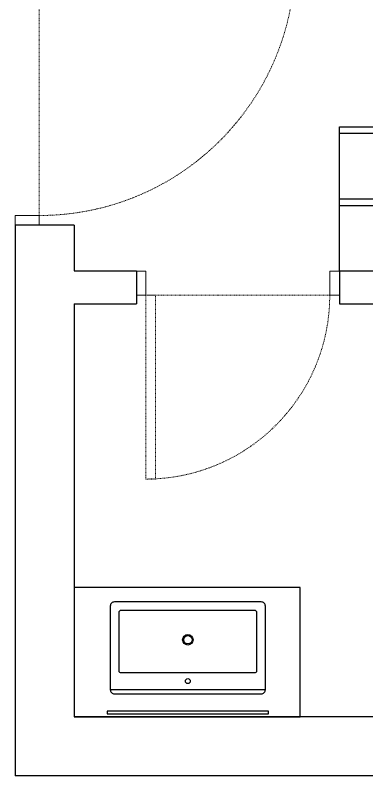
# Model space of a CAD drawing. Header units: inches. Extents: x 9636 to 21597, y -10243 to 557.
# Drawn here: x 13795.1 to 13848.8, y -8586.5 to -8470.5 of the extents above; entities that cross this region are included whole.
import ezdxf

# ---------------------------------------------------------------- set-up
doc = ezdxf.new("R2010")
doc.units = ezdxf.units.IN
doc.header["$MEASUREMENT"] = 0
for name, pattern in [('AUDIT_D_060311083008-3', [0]), ('DASHED2', [0.375, 0.25, -0.125]), ('HIDDEN', [0.375, 0.25, -0.125])]:
    doc.linetypes.add(name, pattern=pattern)
for name, color, linetype in [('A-DOOR', 251, 'AUDIT_D_060311083008-3'), ('A-Door-Frame', 1, 'Continuous'), ('A-Door-Swing', 8, 'HIDDEN')]:
    doc.layers.add(name, color=color, linetype=linetype)

# ---------------------------------------------------------------- blocks, each defined once
blk = doc.blocks.new('*U122')
at = {"layer": 'A-Door-Frame', "lineweight": 5}
for p, q in [((0, -100), (0, 0)), ((845.5, -100), (845.5, 0))]:
    blk.add_line(p, q, dxfattribs=at)
for points in [[(0, -100), (40, -100), (40, 0), (0, 0)], [(845.5, -100), (805.5, -100), (805.5, 0), (845.5, 0)]]:
    blk.add_lwpolyline(points, dxfattribs=at)
at = {"layer": 'A-Door-Swing', "linetype": 'DASHED2', "lineweight": 5}
blk.add_line((46.8, 0), (812.3, 0), dxfattribs=at)
blk.add_lwpolyline([(40, 0), (40, 765.5), (80, 765.5), (80, 0)], close=True, dxfattribs=at)
blk.add_arc((40, 0), 765.5, 360, 90, dxfattribs=at)
blk = doc.blocks.new('*U11')
at = {"layer": 'A-Door-Frame', "lineweight": 5}
for p, q in [((0, -100), (0, 0)), ((1145.5, -100), (1145.5, 0))]:
    blk.add_line(p, q, dxfattribs=at)
for points in [[(0, -100), (40, -100), (40, 0), (0, 0)], [(1145.5, -100), (1105.5, -100), (1105.5, 0), (1145.5, 0)]]:
    blk.add_lwpolyline(points, dxfattribs=at)
at = {"layer": 'A-Door-Swing', "linetype": 'DASHED2', "lineweight": 5}
blk.add_line((49.5, 0), (1115, 0), dxfattribs=at)
blk.add_lwpolyline([(40, 0), (40, 1065.5), (80, 1065.5), (80, 0)], close=True, dxfattribs=at)
blk.add_arc((40, 0), 1065.5, 360, 90, dxfattribs=at)
blk = doc.blocks.new('BASIN23')
at = {"color": 252}
blk.add_line((4619.05, 4552.68), (4590.2, 4552.68), dxfattribs=at)
for points in [[(4618.28, 4553.45), (4590.97, 4553.45, 0.414214), (4590.2, 4552.68), (4590.2, 4537.16, 0.414214), (4590.97, 4536.39), (4618.28, 4536.39, 0.414214), (4619.05, 4537.16), (4619.05, 4552.68, 0.414214)], [(4617.07, 4549.53), (4592.18, 4549.53, 0.414214), (4591.79, 4549.14), (4591.79, 4538.37, 0.414214), (4592.18, 4537.98), (4617.07, 4537.98, 0.414214), (4617.46, 4538.37), (4617.46, 4549.14, 0.414214)]]:
    blk.add_lwpolyline(points, format="xyb", close=True, dxfattribs=at)
for centre, radius in [((4604.62, 4551.1), 0.455), ((4604.62, 4543.42), 0.971), ((4604.62, 4543.42), 0.777)]:
    blk.add_circle(centre, radius, dxfattribs=at)

msp = doc.modelspace()

# ---------------------------------------------------------------- linework, layer by layer
for p, q in [((13844.62, -8487.47), (13895.12, -8487.47)), ((13844.62, -8509.47), (13844.62, -8487.47)), ((13844.62, -8488.47), (13945.62, -8488.47)), ((13795.12, -8502.47), (13795.12, -8586.47)), ((13804.12, -8502.47), (13795.12, -8502.47)), ((13804.12, -8502.47), (13804.12, -8509.47)), ((13804.12, -8509.47), (13813.62, -8509.47)), ((13813.62, -8509.47), (13813.62, -8514.47)), ((13844.62, -8509.47), (13945.62, -8509.47)), ((13844.62, -8509.47), (13844.62, -8514.47)), ((13804.12, -8514.47), (13804.12, -8577.47)), ((13804.12, -8514.47), (13813.62, -8514.47)), ((13844.62, -8514.47), (13945.62, -8514.47)), ((13945.62, -8577.47), (13804.12, -8577.47)), ((14053.12, -8586.47), (13795.12, -8586.47))]:
    msp.add_line(p, q)
at = {"color": 252, "true_color": 0x939598}
for p, q in [((13844.62, -8498.47), (13945.62, -8498.47)), ((13844.62, -8499.47), (13945.62, -8499.47))]:
    msp.add_line(p, q, dxfattribs=at)
msp.add_lwpolyline([(13838.61, -8557.77), (13804.12, -8557.77), (13804.12, -8577.47), (13838.61, -8577.47)], close=True)
at = {"color": 143, "true_color": 0x7aafdf}
msp.add_lwpolyline([(13833.81, -8576.62), (13809.18, -8576.62), (13809.18, -8577.03), (13833.81, -8577.03)], close=True, dxfattribs=at)

# ---------------------------------------------------------------- block references
at = {"xscale": 0.8209703137976561, "yscale": 0.8209703137976561, "zscale": 0.8209703137976561, "rotation": 180}
msp.add_blockref('BASIN23', (17601.74, -4835.71), dxfattribs=at)
at = {"layer": 'A-DOOR', "lineweight": 5, "yscale": 0.03666666666666651, "zscale": 0.03666666666666651}
for name, p, xscale, rotation in [('*U11', (13798.79, -8460.47), 0.03666666666666651, 270), ('*U122', (13813.62, -8513.14), -0.03666666666666651, 180)]:
    msp.add_blockref(name, p, dxfattribs=dict(at, xscale=xscale, rotation=rotation))

doc.saveas('drawing.dxf')
